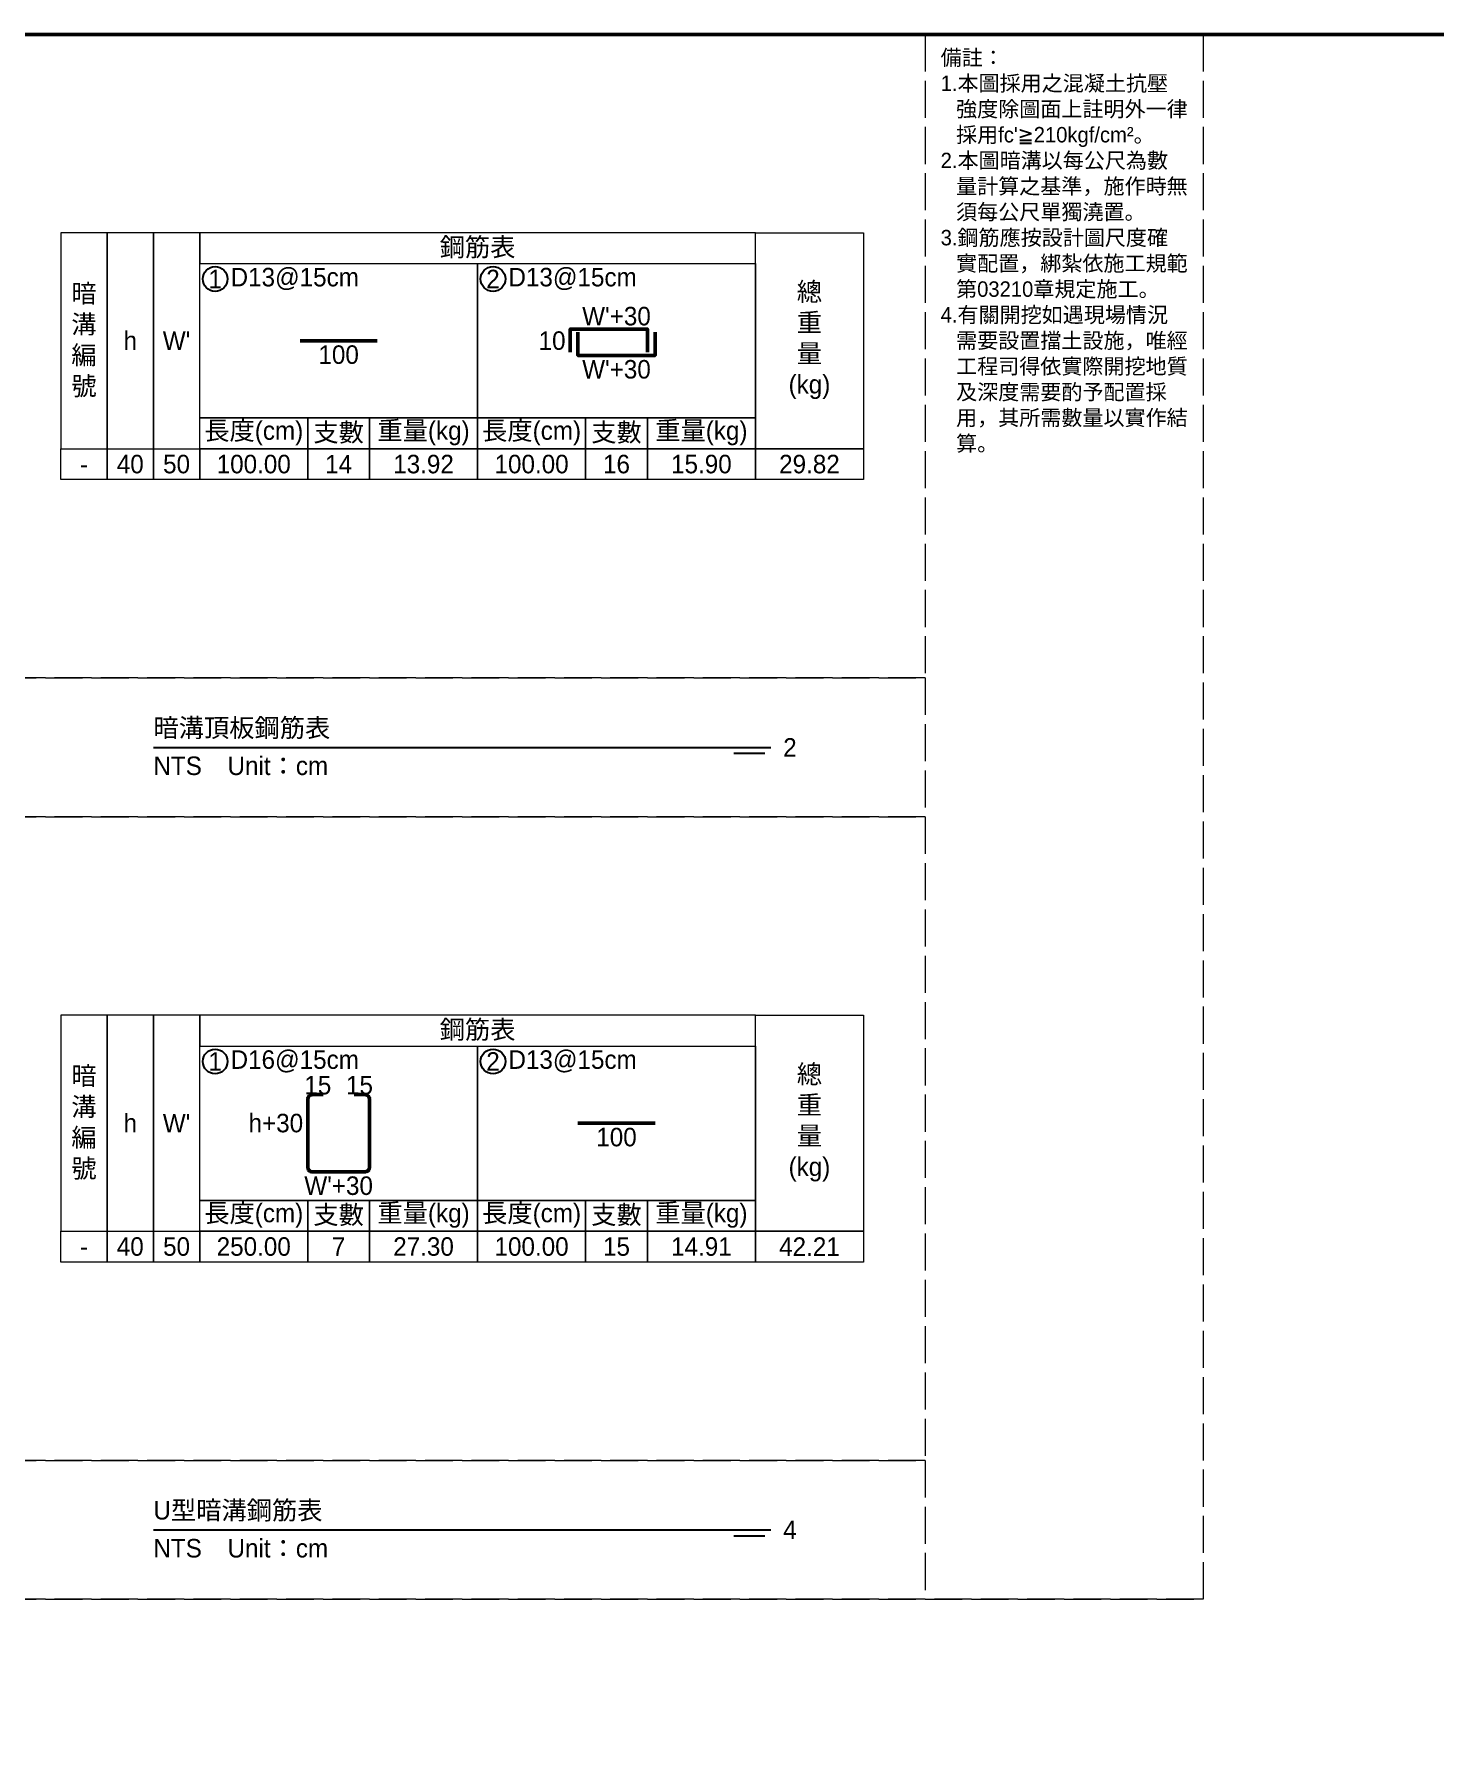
# Model space of a CAD drawing. Extents: x -3420 to 2030, y -3892 to 566.
# Drawn here: x -3019 to -2565, y -1971 to -1414 of the extents above; entities that cross this region are included whole.
import ezdxf

# ---------------------------------------------------------------- set-up
doc = ezdxf.new("R2010")
doc.units = 0
doc.header["$MEASUREMENT"] = 0
doc.linetypes.add('ACAD_ISO02W100', pattern=[15, 12, -3])
for name, color, linetype, lineweight in [('一、1.基本-圖框', 7, 'Continuous', 20), ('一、3.基本-變更', 1, 'Continuous', 50), ('二、5.繪圖-鋼筋', 60, 'Continuous', 50)]:
    doc.layers.add(name, color=color, linetype=linetype, lineweight=lineweight)
doc.layers.add('一、4.基本-隱藏', color=9, linetype='ACAD_ISO02W100', lineweight=20, plot=False)
doc.layers.add('三、1.文字-說明文字', color=2, linetype='Continuous')
doc.layers.add('三、3.文字-註解文字', color=2, linetype='Continuous')
doc.styles.add('次圖名(詳圖)', font='MS PGothic.ttf', dxfattribs={"height": 6})
doc.styles.add('註解文字(詳圖)', font='MS PGothic.ttf', dxfattribs={"height": 5})

msp = doc.modelspace()

# ---------------------------------------------------------------- linework, layer by layer
at = {"layer": '一、1.基本-圖框'}
for points in [[(-3010, -1548.25), (-2995, -1548.25), (-2995, -1478.25), (-3010, -1478.25)], [(-2995, -1548.25), (-2980, -1548.25), (-2980, -1478.25), (-2995, -1478.25)], [(-2980, -1548.25), (-2965, -1548.25), (-2965, -1478.25), (-2980, -1478.25)], [(-2965, -1488.25), (-2785, -1488.25), (-2785, -1478.25), (-2965, -1478.25)], [(-2750, -1548.25), (-2785, -1548.25), (-2785, -1478.25), (-2750, -1478.25)], [(-2965, -1488.25), (-2875, -1488.25), (-2875, -1538.25), (-2965, -1538.25)], [(-2875, -1488.25), (-2785, -1488.25), (-2785, -1538.25), (-2875, -1538.25)], [(-2965, -1538.25), (-2930, -1538.25), (-2930, -1548.25), (-2965, -1548.25)], [(-2930, -1538.25), (-2910, -1538.25), (-2910, -1548.25), (-2930, -1548.25)], [(-2910, -1538.25), (-2875, -1538.25), (-2875, -1548.25), (-2910, -1548.25)], [(-2875, -1538.25), (-2840, -1538.25), (-2840, -1548.25), (-2875, -1548.25)], [(-2840, -1538.25), (-2820, -1538.25), (-2820, -1548.25), (-2840, -1548.25)], [(-2820, -1538.25), (-2785, -1538.25), (-2785, -1548.25), (-2820, -1548.25)], [(-3010, -1548.25), (-2995, -1548.25), (-2995, -1558.25), (-3010, -1558.25)], [(-2995, -1548.25), (-2980, -1548.25), (-2980, -1558.25), (-2995, -1558.25)], [(-2980, -1548.25), (-2965, -1548.25), (-2965, -1558.25), (-2980, -1558.25)], [(-2965, -1548.25), (-2930, -1548.25), (-2930, -1558.25), (-2965, -1558.25)], [(-2930, -1548.25), (-2910, -1548.25), (-2910, -1558.25), (-2930, -1558.25)], [(-2910, -1548.25), (-2875, -1548.25), (-2875, -1558.25), (-2910, -1558.25)], [(-2875, -1548.25), (-2840, -1548.25), (-2840, -1558.25), (-2875, -1558.25)], [(-2840, -1548.25), (-2820, -1548.25), (-2820, -1558.25), (-2840, -1558.25)], [(-2820, -1548.25), (-2785, -1548.25), (-2785, -1558.25), (-2820, -1558.25)], [(-2785, -1548.25), (-2750, -1548.25), (-2750, -1558.25), (-2785, -1558.25)], [(-3010, -1801.75), (-2995, -1801.75), (-2995, -1731.75), (-3010, -1731.75)], [(-2995, -1801.75), (-2980, -1801.75), (-2980, -1731.75), (-2995, -1731.75)], [(-2980, -1801.75), (-2965, -1801.75), (-2965, -1731.75), (-2980, -1731.75)], [(-2965, -1741.75), (-2785, -1741.75), (-2785, -1731.75), (-2965, -1731.75)], [(-2750, -1801.75), (-2785, -1801.75), (-2785, -1731.75), (-2750, -1731.75)], [(-2965, -1741.75), (-2875, -1741.75), (-2875, -1791.75), (-2965, -1791.75)], [(-2875, -1741.75), (-2785, -1741.75), (-2785, -1791.75), (-2875, -1791.75)], [(-2965, -1791.75), (-2930, -1791.75), (-2930, -1801.75), (-2965, -1801.75)], [(-2930, -1791.75), (-2910, -1791.75), (-2910, -1801.75), (-2930, -1801.75)], [(-2910, -1791.75), (-2875, -1791.75), (-2875, -1801.75), (-2910, -1801.75)], [(-2875, -1791.75), (-2840, -1791.75), (-2840, -1801.75), (-2875, -1801.75)], [(-2840, -1791.75), (-2820, -1791.75), (-2820, -1801.75), (-2840, -1801.75)], [(-2820, -1791.75), (-2785, -1791.75), (-2785, -1801.75), (-2820, -1801.75)], [(-3010, -1801.75), (-2995, -1801.75), (-2995, -1811.75), (-3010, -1811.75)], [(-2995, -1801.75), (-2980, -1801.75), (-2980, -1811.75), (-2995, -1811.75)], [(-2980, -1801.75), (-2965, -1801.75), (-2965, -1811.75), (-2980, -1811.75)], [(-2965, -1801.75), (-2930, -1801.75), (-2930, -1811.75), (-2965, -1811.75)], [(-2930, -1801.75), (-2910, -1801.75), (-2910, -1811.75), (-2930, -1811.75)], [(-2910, -1801.75), (-2875, -1801.75), (-2875, -1811.75), (-2910, -1811.75)], [(-2875, -1801.75), (-2840, -1801.75), (-2840, -1811.75), (-2875, -1811.75)], [(-2840, -1801.75), (-2820, -1801.75), (-2820, -1811.75), (-2840, -1811.75)], [(-2820, -1801.75), (-2785, -1801.75), (-2785, -1811.75), (-2820, -1811.75)], [(-2785, -1801.75), (-2750, -1801.75), (-2750, -1811.75), (-2785, -1811.75)]]:
    msp.add_lwpolyline(points, close=True, dxfattribs=at)
at = {"layer": '一、3.基本-變更'}
msp.add_lwpolyline([(-3420, -1414), (0, -1414), (0, -2528), (-3420, -2528)], close=True, dxfattribs=at)
at = {"layer": '一、4.基本-隱藏'}
for points in [[(-3420, -1414), (-2640, -1414), (-2640, -1921), (-3420, -1921)], [(-3030, -1414), (-2730, -1414), (-2730, -1622.5), (-3030, -1622.5)], [(-3030, -1622.5), (-2730, -1622.5), (-2730, -1667.5), (-3030, -1667.5)], [(-3030, -1667.5), (-2730, -1667.5), (-2730, -1876), (-3030, -1876)], [(-3030, -1876), (-2730, -1876), (-2730, -1921), (-3030, -1921)]]:
    msp.add_lwpolyline(points, close=True, dxfattribs=at)
msp.add_lwpolyline([(-3420, -1921), (-2640, -1921)], dxfattribs=at)
at = {"layer": '三、3.文字-註解文字'}
for points in [[(-2980, -1645), (-2780, -1645)], [(-2782, -1647), (-2792, -1647)], [(-2980, -1898.5), (-2780, -1898.5)], [(-2782, -1900.5), (-2792, -1900.5)]]:
    msp.add_lwpolyline(points, dxfattribs=at)
for centre in [(-2960, -1493.25), (-2870, -1493.25), (-2960, -1746.75), (-2870, -1746.75)]:
    msp.add_circle(centre, 4, dxfattribs=at)
at = {"layer": '二、5.繪圖-鋼筋'}
for points in [[(-2932.5, -1513.25), (-2907.5, -1513.25)], [(-2845, -1517), (-2845, -1509.5), (-2820, -1509.5), (-2820, -1517)], [(-2842.5, -1510.5), (-2842.5, -1518), (-2817.5, -1518), (-2817.5, -1510.5)], [(-2842.5, -1766.75), (-2817.5, -1766.75)]]:
    msp.add_lwpolyline(points, dxfattribs=at)
msp.add_lwpolyline([(-2925, -1757.5), (-2928.5, -1757.5, 0.4142136), (-2930, -1759), (-2930, -1781, 0.4142136), (-2928.5, -1782.5), (-2911.5, -1782.5, 0.4142136), (-2910, -1781), (-2910, -1759, 0.4142136), (-2911.5, -1757.5), (-2915, -1757.5)], format="xyb", dxfattribs=at)

# ---------------------------------------------------------------- texts
at = {"layer": '一、1.基本-圖框', "char_height": 6, "attachment_point": 5, "style": '註解文字(詳圖)'}
for s, width, insert in [('{\\fMS PGothic|b0|i0|c128|p34;鋼筋表}', 94.24964, (-2875, -1483.25)), ('暗{\\fMS PGothic|b0|i0|c128|p34;溝編號}', 12.98354, (-3002.5, -1513.25)), ('{\\fMS PGothic|b0|i0|c128|p34;總重量(kg)}', 6, (-2767.5, -1513.25)), ('{\\fMS PGothic|b0|i0|c128|p34;h}', 12.98354, (-2987.5, -1513.25)), ("W'", 22.32258, (-2972.5, -1513.25)), ('{\\fMS PGothic|b0|i0|c128|p34;長度(cm)}', 35.02324, (-2947.5, -1543.25)), ('{\\fMS PGothic|b0|i0|c128|p34;支數}', 19.27354, (-2920, -1543.25)), ('{\\fMS PGothic|b0|i0|c128|p34;重量(kg)}', 30.27214, (-2892.5, -1543.25)), ('{\\fMS PGothic|b0|i0|c128|p34;長度(cm)}', 35.02324, (-2857.5, -1543.25)), ('{\\fMS PGothic|b0|i0|c128|p34;支數}', 19.27354, (-2830, -1543.25)), ('{\\fMS PGothic|b0|i0|c128|p34;重量(kg)}', 30.27214, (-2802.5, -1543.25)), ('{\\fMS PGothic|b0|i0|c128|p34;鋼筋表}', 94.24964, (-2875, -1736.75)), ('暗{\\fMS PGothic|b0|i0|c128|p34;溝編號}', 12.98354, (-3002.5, -1766.75)), ('{\\fMS PGothic|b0|i0|c128|p34;總重量(kg)}', 6, (-2767.5, -1766.75)), ('{\\fMS PGothic|b0|i0|c128|p34;h}', 12.98354, (-2987.5, -1766.75)), ("W'", 22.32258, (-2972.5, -1766.75)), ('{\\fMS PGothic|b0|i0|c128|p34;長度(cm)}', 35.02324, (-2947.5, -1796.75)), ('{\\fMS PGothic|b0|i0|c128|p34;支數}', 19.27354, (-2920, -1796.75)), ('{\\fMS PGothic|b0|i0|c128|p34;重量(kg)}', 30.27214, (-2892.5, -1796.75)), ('{\\fMS PGothic|b0|i0|c128|p34;長度(cm)}', 35.02324, (-2857.5, -1796.75)), ('{\\fMS PGothic|b0|i0|c128|p34;支數}', 19.27354, (-2830, -1796.75)), ('{\\fMS PGothic|b0|i0|c128|p34;重量(kg)}', 30.27214, (-2802.5, -1796.75))]:
    msp.add_mtext_dynamic_manual_height_columns(s, width=width, gutter_width=30, heights=[0], dxfattribs=dict(at, insert=insert))
at = {"layer": '三、1.文字-說明文字', "insert": (-2725, -1419), "char_height": 5, "attachment_point": 1, "style": '註解文字(詳圖)'}
msp.add_mtext_dynamic_manual_height_columns("{\\fMS PGothic|b0|i0|c128|p34;備註：\\P\\pi-5,l5;1.本圖採用之混凝土抗壓強度除圖面上註明外一律採用fc'≧210kgf/cm²。\\P2.本圖暗溝以每公尺為數量計算之基準，施作時無須每公尺單獨澆置。\\P3.鋼筋應按設計圖尺度確實配置，綁紮依施工規範第03210章規定施工。\\P4.有關開挖如遇現場情況需要設置擋土設施，唯經工程司得依實際開挖地質及深度需要酌予配置採用，其所需數量以實作結算。}", width=80, gutter_width=30, heights=[0], dxfattribs=at)
at = {"layer": '三、3.文字-註解文字', "char_height": 6}
for s, width, gutter_width, insert, attachment_point, style in [('1', 8.38231, 30, (-2960, -1493.25), 5, '註解文字(詳圖)'), ('D13@15cm', 6.06582, 30, (-2955, -1493.25), 4, '註解文字(詳圖)'), ('2', 8.38231, 30, (-2870, -1493.25), 5, '註解文字(詳圖)'), ('{\\fMS PGothic|b0|i0|c128|p34;D1}3{\\fMS PGothic|b0|i0|c128|p34;@}1{\\fMS PGothic|b0|i0|c128|p34;5cm}', 6.06582, 30, (-2865, -1493.25), 4, '註解文字(詳圖)'), ('-', 9.06048, 30, (-3002.5, -1553.25), 5, '註解文字(詳圖)'), ('40', 9.06048, 30, (-2987.5, -1553.25), 5, '註解文字(詳圖)'), ('50', 9.06048, 30, (-2972.5, -1553.25), 5, '註解文字(詳圖)'), ('100.00', 9.06048, 30, (-2947.5, -1553.25), 5, '註解文字(詳圖)'), ('{\\fMS PGothic|b0|i0|c128|p34;1}4', 9.06048, 30, (-2920, -1553.25), 5, '註解文字(詳圖)'), ('13.92', 9.06048, 30, (-2892.5, -1553.25), 5, '註解文字(詳圖)'), ('100.00', 9.06048, 30, (-2857.5, -1553.25), 5, '註解文字(詳圖)'), ('16', 9.06048, 30, (-2830, -1553.25), 5, '註解文字(詳圖)'), ('15.90', 9.06048, 30, (-2802.5, -1553.25), 5, '註解文字(詳圖)'), ('29.82', 9.06048, 30, (-2767.5, -1553.25), 5, '註解文字(詳圖)'), ('暗{\\fMS PGothic|b0|i0|c128|p34;溝}頂板鋼筋表', 134.12151, 15, (-2980, -1639), 4, '次圖名(詳圖)'), ('2', 3, 15, (-2776, -1645), 4, '次圖名(詳圖)'), ('NTS{\\fMS PGothic|b0|i0|c128|p34;^IUnit：cm}', 136.03259, 15, (-2980, -1651), 4, '次圖名(詳圖)'), ('{\\fMS PGothic|b0|i0|c128|p34;D1}6{\\fMS PGothic|b0|i0|c128|p34;@15cm}', 6.06582, 30, (-2955, -1746.75), 4, '註解文字(詳圖)'), ('{\\fMS PGothic|b0|i0|c128|p34;D1}3{\\fMS PGothic|b0|i0|c128|p34;@}1{\\fMS PGothic|b0|i0|c128|p34;5cm}', 6.06582, 30, (-2865, -1746.75), 4, '註解文字(詳圖)'), ('1', 8.38231, 30, (-2960, -1746.75), 5, '註解文字(詳圖)'), ('2', 8.38231, 30, (-2870, -1746.75), 5, '註解文字(詳圖)'), ('40', 9.06048, 30, (-2987.5, -1806.75), 5, '註解文字(詳圖)'), ('50', 9.06048, 30, (-2972.5, -1806.75), 5, '註解文字(詳圖)'), ('250.00', 9.06048, 30, (-2947.5, -1806.75), 5, '註解文字(詳圖)'), ('7', 9.06048, 30, (-2920, -1806.75), 5, '註解文字(詳圖)'), ('27.30', 9.06048, 30, (-2892.5, -1806.75), 5, '註解文字(詳圖)'), ('{\\fMS PGothic|b0|i0|c128|p34;100}.00', 9.06048, 30, (-2857.5, -1806.75), 5, '註解文字(詳圖)'), ('15', 9.06048, 30, (-2830, -1806.75), 5, '註解文字(詳圖)'), ('14.91', 9.06048, 30, (-2802.5, -1806.75), 5, '註解文字(詳圖)'), ('42.21', 9.06048, 30, (-2767.5, -1806.75), 5, '註解文字(詳圖)'), ('-', 9.06048, 30, (-3002.5, -1806.75), 5, '註解文字(詳圖)'), ('U型暗溝鋼筋表', 134.12151, 15, (-2980, -1892.5), 4, '次圖名(詳圖)'), ('4', 3, 15, (-2776, -1898.5), 4, '次圖名(詳圖)'), ('NTS{\\fMS PGothic|b0|i0|c128|p34;^IUnit：cm}', 136.03259, 15, (-2980, -1904.5), 4, '次圖名(詳圖)')]:
    msp.add_mtext_dynamic_manual_height_columns(s, width=width, gutter_width=gutter_width, heights=[0], dxfattribs=dict(at, insert=insert, attachment_point=attachment_point, style=style))
at = {"layer": '二、5.繪圖-鋼筋', "char_height": 6, "style": '註解文字(詳圖)'}
for s, width, insert, attachment_point in [("{\\fMS PGothic|b0|i0|c128|p34;W'}+3{\\fMS PGothic|b0|i0|c128|p34;0}", 3.56631, (-2830, -1502.277), 2), ('100', 3.56631, (-2920, -1514.75), 2), ('{\\fMS PGothic|b0|i0|c128|p34;10}', 8.87231, (-2846.5, -1513.25), 6), ("{\\fMS PGothic|b0|i0|c128|p34;W'}+3{\\fMS PGothic|b0|i0|c128|p34;0}", 3.56631, (-2830, -1519.5), 2), ('15', 8.87231, (-2926.75, -1757.5), 8), ('15', 8.87231, (-2913.25, -1757.5), 8), ('{\\fMS PGothic|b0|i0|c128|p34;h+}3{\\fMS PGothic|b0|i0|c128|p34;0}', 8.87231, (-2931.5, -1766.75), 6), ('100', 3.56631, (-2830, -1768.25), 2), ("{\\fMS PGothic|b0|i0|c128|p34;W'+}3{\\fMS PGothic|b0|i0|c128|p34;0}", 3.56631, (-2920, -1784), 2)]:
    msp.add_mtext_dynamic_manual_height_columns(s, width=width, gutter_width=30, heights=[0], dxfattribs=dict(at, insert=insert, attachment_point=attachment_point))

doc.saveas('drawing.dxf')
